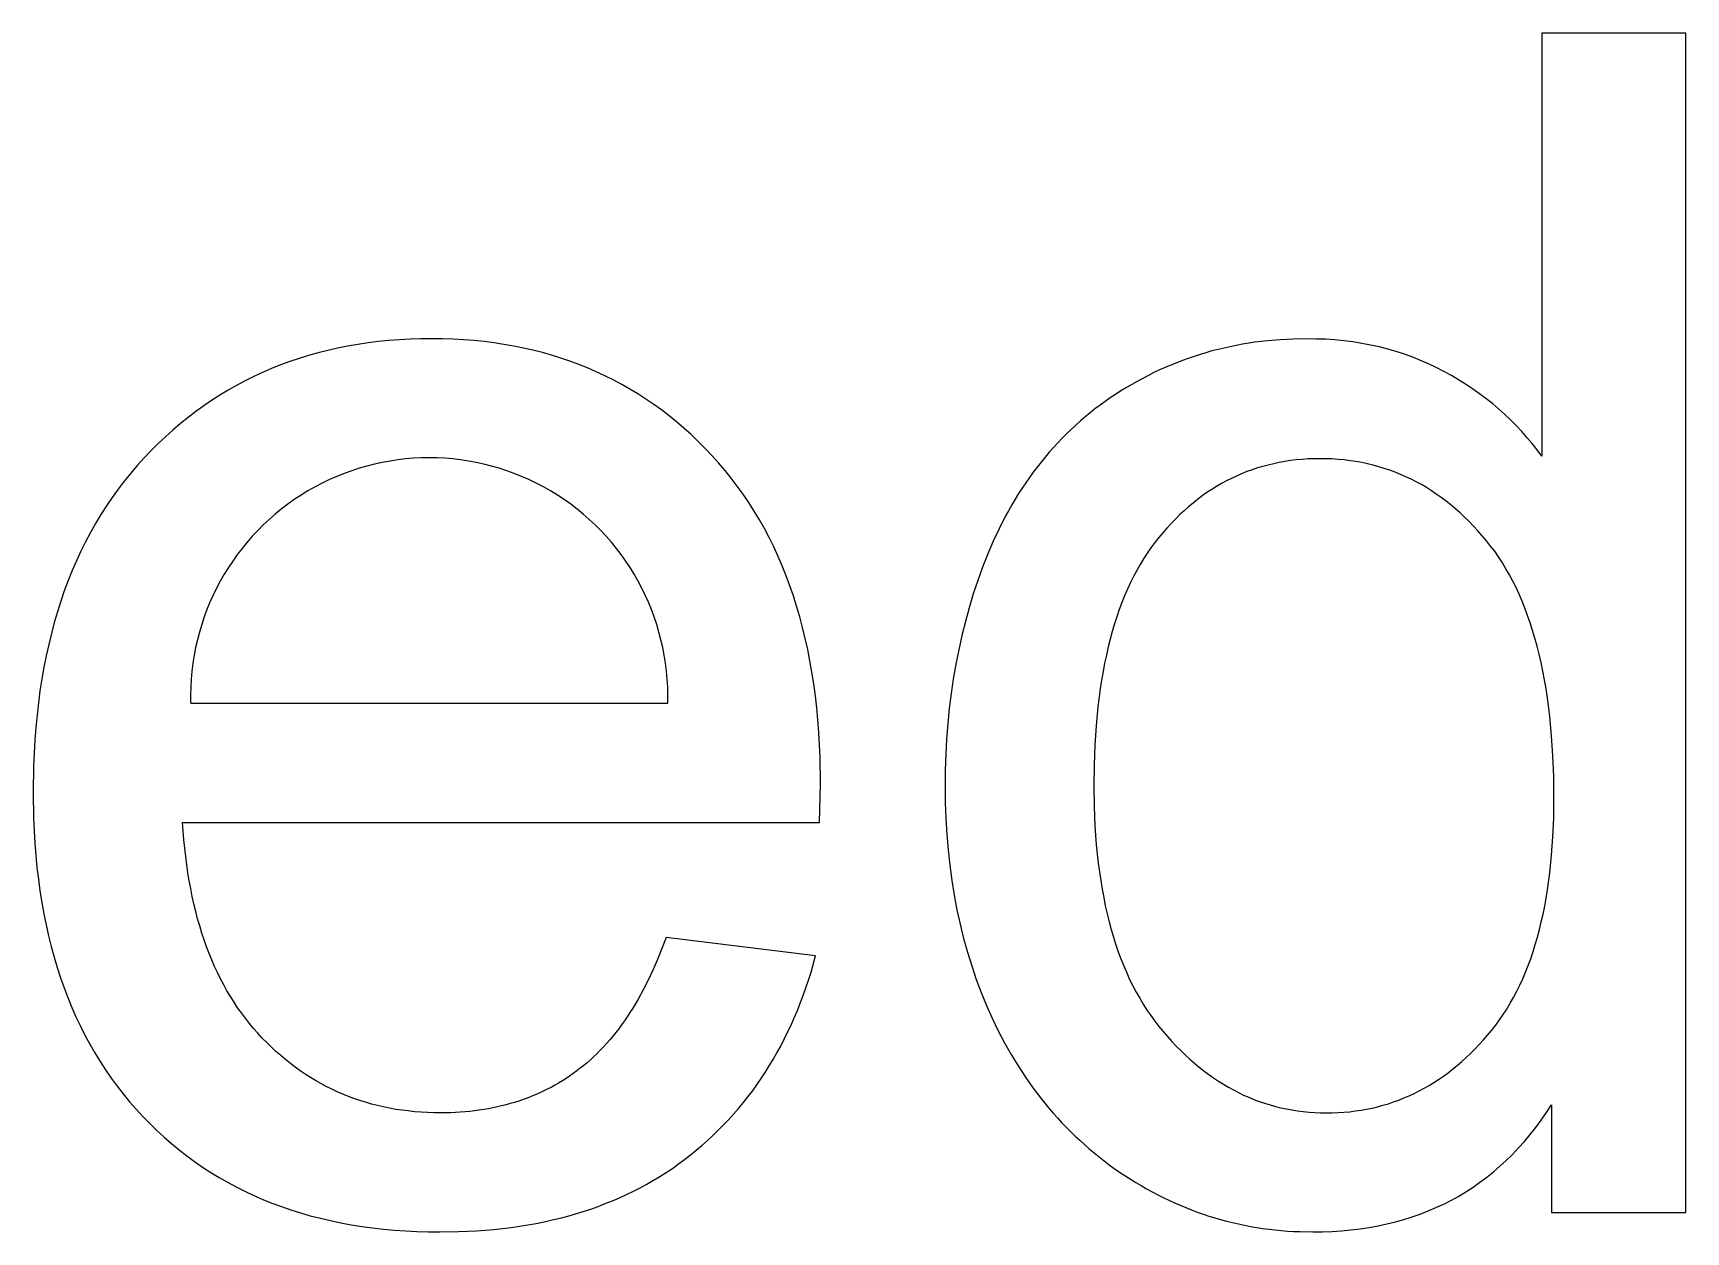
# Model space of a CAD drawing. Extents: x -87 to 75, y -128 to -16.
# Drawn here: x 30.82 to 42.03, y -128.13 to -120.01 of the extents above; entities that cross this region are included whole.
import ezdxf

# ---------------------------------------------------------------- set-up
doc = ezdxf.new("R2010")
doc.units = 0
doc.layers.add('MOSFET', color=7, linetype='CONTINUOUS')

msp = doc.modelspace()

# ---------------------------------------------------------------- linework, layer by layer
at = {"layer": 'MOSFET'}
for p, q in [((42.029, -120.005), (41.052, -120.005)), ((41.052, -120.005), (41.052, -122.874)), ((42.029, -128), (42.029, -120.005)), ((32.887, -122.142), (32.821, -122.157)), ((32.955, -122.128), (32.887, -122.142)), ((33.023, -122.116), (32.955, -122.128)), ((33.093, -122.106), (33.023, -122.116)), ((33.163, -122.097), (33.093, -122.106)), ((33.234, -122.09), (33.163, -122.097)), ((33.306, -122.085), (33.234, -122.09)), ((33.379, -122.081), (33.306, -122.085)), ((33.452, -122.078), (33.379, -122.081)), ((33.527, -122.078), (33.452, -122.078)), ((33.599, -122.078), (33.527, -122.078)), ((33.67, -122.081), (33.599, -122.078)), ((33.741, -122.085), (33.67, -122.081)), ((33.811, -122.09), (33.741, -122.085)), ((33.88, -122.097), (33.811, -122.09)), ((33.948, -122.106), (33.88, -122.097)), ((34.015, -122.116), (33.948, -122.106)), ((34.081, -122.127), (34.015, -122.116)), ((34.147, -122.14), (34.081, -122.127)), ((34.211, -122.155), (34.147, -122.14)), ((38.856, -122.15), (38.815, -122.16)), ((38.897, -122.14), (38.856, -122.15)), ((38.938, -122.131), (38.897, -122.14)), ((38.98, -122.122), (38.938, -122.131)), ((39.021, -122.114), (38.98, -122.122)), ((39.064, -122.107), (39.021, -122.114)), ((39.106, -122.101), (39.064, -122.107)), ((39.149, -122.096), (39.106, -122.101)), ((39.192, -122.091), (39.149, -122.096)), ((39.278, -122.084), (39.192, -122.091)), ((39.366, -122.079), (39.278, -122.084)), ((39.455, -122.078), (39.366, -122.079)), ((39.52, -122.079), (39.455, -122.078)), ((39.584, -122.081), (39.52, -122.079)), ((39.647, -122.085), (39.584, -122.081)), ((39.709, -122.092), (39.647, -122.085)), ((39.771, -122.099), (39.709, -122.092)), ((39.831, -122.109), (39.771, -122.099)), ((39.891, -122.12), (39.831, -122.109)), ((39.95, -122.133), (39.891, -122.12)), ((40.007, -122.148), (39.95, -122.133)), ((40.064, -122.164), (40.007, -122.148)), ((32.5, -122.255), (32.439, -122.279)), ((32.563, -122.232), (32.5, -122.255)), ((32.626, -122.211), (32.563, -122.232)), ((32.69, -122.191), (32.626, -122.211)), ((32.755, -122.173), (32.69, -122.191)), ((32.821, -122.157), (32.755, -122.173)), ((34.275, -122.171), (34.211, -122.155)), ((34.338, -122.189), (34.275, -122.171)), ((34.4, -122.208), (34.338, -122.189)), ((34.462, -122.229), (34.4, -122.208)), ((34.522, -122.251), (34.462, -122.229)), ((34.582, -122.275), (34.522, -122.251)), ((38.537, -122.256), (38.498, -122.272)), ((38.576, -122.24), (38.537, -122.256)), ((38.615, -122.225), (38.576, -122.24)), ((38.654, -122.21), (38.615, -122.225)), ((38.694, -122.197), (38.654, -122.21)), ((38.734, -122.184), (38.694, -122.197)), ((38.774, -122.172), (38.734, -122.184)), ((38.815, -122.16), (38.774, -122.172)), ((40.12, -122.182), (40.064, -122.164)), ((40.176, -122.202), (40.12, -122.182)), ((40.23, -122.224), (40.176, -122.202)), ((40.283, -122.247), (40.23, -122.224)), ((40.336, -122.272), (40.283, -122.247)), ((32.26, -122.362), (32.202, -122.393)), ((32.319, -122.333), (32.26, -122.362)), ((32.378, -122.305), (32.319, -122.333)), ((32.439, -122.279), (32.378, -122.305)), ((34.641, -122.301), (34.582, -122.275)), ((34.699, -122.328), (34.641, -122.301)), ((34.756, -122.356), (34.699, -122.328)), ((34.813, -122.387), (34.756, -122.356)), ((38.309, -122.366), (38.272, -122.387)), ((38.346, -122.346), (38.309, -122.366)), ((38.384, -122.326), (38.346, -122.346)), ((38.422, -122.307), (38.384, -122.326)), ((38.46, -122.289), (38.422, -122.307)), ((38.498, -122.272), (38.46, -122.289)), ((40.387, -122.299), (40.336, -122.272)), ((40.438, -122.327), (40.387, -122.299)), ((40.487, -122.356), (40.438, -122.327)), ((40.535, -122.386), (40.487, -122.356)), ((32.089, -122.459), (32.033, -122.495)), ((32.145, -122.425), (32.089, -122.459)), ((32.202, -122.393), (32.145, -122.425)), ((34.868, -122.418), (34.813, -122.387)), ((34.923, -122.451), (34.868, -122.418)), ((34.977, -122.486), (34.923, -122.451)), ((35.03, -122.522), (34.977, -122.486)), ((38.126, -122.478), (38.091, -122.502)), ((38.162, -122.454), (38.126, -122.478)), ((38.198, -122.431), (38.162, -122.454)), ((38.235, -122.408), (38.198, -122.431)), ((38.272, -122.387), (38.235, -122.408)), ((40.582, -122.417), (40.535, -122.386)), ((40.628, -122.45), (40.582, -122.417)), ((40.672, -122.483), (40.628, -122.45)), ((40.716, -122.517), (40.672, -122.483)), ((31.925, -122.57), (31.873, -122.611)), ((31.979, -122.532), (31.925, -122.57)), ((32.033, -122.495), (31.979, -122.532)), ((35.082, -122.56), (35.03, -122.522)), ((35.134, -122.6), (35.082, -122.56)), ((37.989, -122.58), (37.956, -122.607)), ((38.022, -122.553), (37.989, -122.58)), ((38.056, -122.527), (38.022, -122.553)), ((38.091, -122.502), (38.056, -122.527)), ((40.758, -122.553), (40.716, -122.517)), ((40.799, -122.589), (40.758, -122.553)), ((40.839, -122.627), (40.799, -122.589)), ((31.77, -122.696), (31.72, -122.741)), ((31.821, -122.652), (31.77, -122.696)), ((31.873, -122.611), (31.821, -122.652)), ((35.184, -122.641), (35.134, -122.6)), ((35.234, -122.683), (35.184, -122.641)), ((35.283, -122.727), (35.234, -122.683)), ((37.86, -122.692), (37.829, -122.721)), ((37.891, -122.663), (37.86, -122.692)), ((37.923, -122.634), (37.891, -122.663)), ((37.956, -122.607), (37.923, -122.634)), ((40.877, -122.665), (40.839, -122.627)), ((40.915, -122.705), (40.877, -122.665)), ((40.951, -122.746), (40.915, -122.705)), ((31.67, -122.787), (31.622, -122.835)), ((31.72, -122.741), (31.67, -122.787)), ((35.331, -122.773), (35.283, -122.727)), ((35.378, -122.82), (35.331, -122.773)), ((35.425, -122.868), (35.378, -122.82)), ((37.74, -122.814), (37.712, -122.846)), ((37.769, -122.783), (37.74, -122.814)), ((37.799, -122.752), (37.769, -122.783)), ((37.829, -122.721), (37.799, -122.752)), ((40.986, -122.787), (40.951, -122.746)), ((41.02, -122.83), (40.986, -122.787)), ((31.575, -122.885), (31.528, -122.936)), ((31.622, -122.835), (31.575, -122.885)), ((35.47, -122.918), (35.425, -122.868)), ((35.514, -122.97), (35.47, -122.918)), ((37.656, -122.913), (37.63, -122.947)), ((37.684, -122.879), (37.656, -122.913)), ((37.712, -122.846), (37.684, -122.879)), ((39.196, -122.933), (39.159, -122.942)), ((39.234, -122.924), (39.196, -122.933)), ((39.271, -122.916), (39.234, -122.924)), ((39.31, -122.909), (39.271, -122.916)), ((39.348, -122.903), (39.31, -122.909)), ((39.387, -122.899), (39.348, -122.903)), ((39.427, -122.895), (39.387, -122.899)), ((39.466, -122.892), (39.427, -122.895)), ((39.507, -122.891), (39.466, -122.892)), ((39.547, -122.89), (39.507, -122.891)), ((39.589, -122.891), (39.547, -122.89)), ((39.63, -122.892), (39.589, -122.891)), ((39.671, -122.895), (39.63, -122.892)), ((39.712, -122.899), (39.671, -122.895)), ((39.752, -122.904), (39.712, -122.899)), ((39.791, -122.91), (39.752, -122.904)), ((39.831, -122.917), (39.791, -122.91)), ((39.869, -122.925), (39.831, -122.917)), ((39.908, -122.934), (39.869, -122.925)), ((39.946, -122.945), (39.908, -122.934)), ((41.052, -122.874), (41.02, -122.83)), ((31.44, -123.042), (31.398, -123.097)), ((31.484, -122.988), (31.44, -123.042)), ((31.528, -122.936), (31.484, -122.988)), ((35.556, -123.022), (35.514, -122.97)), ((35.597, -123.076), (35.556, -123.022)), ((37.578, -123.017), (37.553, -123.053)), ((37.603, -122.982), (37.578, -123.017)), ((37.63, -122.947), (37.603, -122.982)), ((38.913, -123.041), (38.879, -123.059)), ((38.947, -123.024), (38.913, -123.041)), ((38.981, -123.008), (38.947, -123.024)), ((39.016, -122.993), (38.981, -123.008)), ((39.051, -122.978), (39.016, -122.993)), ((39.087, -122.965), (39.051, -122.978)), ((39.123, -122.953), (39.087, -122.965)), ((39.159, -122.942), (39.123, -122.953)), ((39.983, -122.956), (39.946, -122.945)), ((40.021, -122.968), (39.983, -122.956)), ((40.057, -122.982), (40.021, -122.968)), ((40.094, -122.997), (40.057, -122.982)), ((40.129, -123.012), (40.094, -122.997)), ((40.165, -123.029), (40.129, -123.012)), ((40.2, -123.047), (40.165, -123.029)), ((40.235, -123.066), (40.2, -123.047)), ((31.358, -123.153), (31.319, -123.21)), ((31.398, -123.097), (31.358, -123.153)), ((35.637, -123.131), (35.597, -123.076)), ((35.675, -123.188), (35.637, -123.131)), ((37.504, -123.127), (37.481, -123.165)), ((37.528, -123.09), (37.504, -123.127)), ((37.553, -123.053), (37.528, -123.09)), ((38.749, -123.143), (38.718, -123.166)), ((38.781, -123.12), (38.749, -123.143)), ((38.814, -123.099), (38.781, -123.12)), ((38.846, -123.079), (38.814, -123.099)), ((38.879, -123.059), (38.846, -123.079)), ((40.269, -123.086), (40.235, -123.066)), ((40.303, -123.108), (40.269, -123.086)), ((40.336, -123.13), (40.303, -123.108)), ((40.369, -123.153), (40.336, -123.13)), ((40.402, -123.178), (40.369, -123.153)), ((31.281, -123.269), (31.245, -123.329)), ((31.319, -123.21), (31.281, -123.269)), ((35.712, -123.245), (35.675, -123.188)), ((35.747, -123.304), (35.712, -123.245)), ((37.435, -123.243), (37.414, -123.283)), ((37.458, -123.204), (37.435, -123.243)), ((37.481, -123.165), (37.458, -123.204)), ((38.596, -123.271), (38.567, -123.299)), ((38.626, -123.243), (38.596, -123.271)), ((38.656, -123.216), (38.626, -123.243)), ((38.687, -123.191), (38.656, -123.216)), ((38.718, -123.166), (38.687, -123.191)), ((40.434, -123.203), (40.402, -123.178)), ((40.466, -123.23), (40.434, -123.203)), ((40.497, -123.257), (40.466, -123.23)), ((40.528, -123.286), (40.497, -123.257)), ((31.245, -123.329), (31.211, -123.391)), ((35.781, -123.364), (35.747, -123.304)), ((35.813, -123.425), (35.781, -123.364)), ((37.372, -123.365), (37.332, -123.449)), ((37.414, -123.283), (37.372, -123.365)), ((38.51, -123.36), (38.482, -123.392)), ((38.538, -123.329), (38.51, -123.36)), ((38.567, -123.299), (38.538, -123.329)), ((40.558, -123.316), (40.528, -123.286)), ((40.588, -123.347), (40.558, -123.316)), ((40.618, -123.379), (40.588, -123.347)), ((40.647, -123.412), (40.618, -123.379)), ((31.178, -123.453), (31.146, -123.517)), ((31.211, -123.391), (31.178, -123.453)), ((35.844, -123.488), (35.813, -123.425)), ((35.873, -123.552), (35.844, -123.488)), ((37.332, -123.449), (37.295, -123.536)), ((38.401, -123.494), (38.376, -123.53)), ((38.427, -123.459), (38.401, -123.494)), ((38.454, -123.425), (38.427, -123.459)), ((38.482, -123.392), (38.454, -123.425)), ((40.676, -123.446), (40.647, -123.412)), ((40.704, -123.482), (40.676, -123.446)), ((40.732, -123.518), (40.704, -123.482)), ((31.116, -123.582), (31.087, -123.649)), ((31.146, -123.517), (31.116, -123.582)), ((35.901, -123.617), (35.873, -123.552)), ((37.295, -123.536), (37.26, -123.625)), ((38.328, -123.607), (38.305, -123.647)), ((38.351, -123.568), (38.328, -123.607)), ((38.376, -123.53), (38.351, -123.568)), ((40.758, -123.556), (40.732, -123.518)), ((40.784, -123.595), (40.758, -123.556)), ((40.808, -123.636), (40.784, -123.595)), ((31.06, -123.716), (31.034, -123.785)), ((31.087, -123.649), (31.06, -123.716)), ((35.928, -123.683), (35.901, -123.617)), ((35.953, -123.751), (35.928, -123.683)), ((37.227, -123.716), (37.197, -123.807)), ((37.26, -123.625), (37.227, -123.716)), ((38.283, -123.688), (38.262, -123.73)), ((38.305, -123.647), (38.283, -123.688)), ((40.832, -123.677), (40.808, -123.636)), ((40.855, -123.72), (40.832, -123.677)), ((40.877, -123.764), (40.855, -123.72)), ((31.034, -123.785), (31.01, -123.855)), ((35.977, -123.82), (35.953, -123.751)), ((35.999, -123.89), (35.977, -123.82)), ((37.197, -123.807), (37.169, -123.9)), ((38.222, -123.819), (38.204, -123.865)), ((38.242, -123.774), (38.222, -123.819)), ((38.262, -123.73), (38.242, -123.774)), ((40.898, -123.809), (40.877, -123.764)), ((40.918, -123.856), (40.898, -123.809)), ((30.987, -123.927), (30.966, -124)), ((31.01, -123.855), (30.987, -123.927)), ((36.02, -123.962), (35.999, -123.89)), ((37.169, -123.9), (37.143, -123.994)), ((38.186, -123.912), (38.17, -123.961)), ((38.204, -123.865), (38.186, -123.912)), ((40.937, -123.904), (40.918, -123.856)), ((40.955, -123.953), (40.937, -123.904)), ((30.966, -124), (30.946, -124.074)), ((36.039, -124.034), (36.02, -123.962)), ((36.057, -124.108), (36.039, -124.034)), ((37.143, -123.994), (37.119, -124.089)), ((38.154, -124.01), (38.139, -124.061)), ((38.17, -123.961), (38.154, -124.01)), ((40.973, -124.003), (40.955, -123.953)), ((40.989, -124.054), (40.973, -124.003)), ((41.005, -124.107), (40.989, -124.054)), ((30.928, -124.149), (30.911, -124.226)), ((30.946, -124.074), (30.928, -124.149)), ((36.074, -124.183), (36.057, -124.108)), ((37.119, -124.089), (37.098, -124.185)), ((38.111, -124.166), (38.099, -124.221)), ((38.125, -124.113), (38.111, -124.166)), ((38.139, -124.061), (38.125, -124.113)), ((41.02, -124.161), (41.005, -124.107)), ((41.034, -124.216), (41.02, -124.161)), ((30.911, -124.226), (30.896, -124.304)), ((36.089, -124.26), (36.074, -124.183)), ((36.103, -124.338), (36.089, -124.26)), ((37.098, -124.185), (37.078, -124.283)), ((38.087, -124.277), (38.077, -124.333)), ((38.099, -124.221), (38.087, -124.277)), ((41.047, -124.272), (41.034, -124.216)), ((41.059, -124.33), (41.047, -124.272)), ((30.882, -124.383), (30.869, -124.464)), ((30.896, -124.304), (30.882, -124.383)), ((36.115, -124.416), (36.103, -124.338)), ((37.061, -124.382), (37.047, -124.482)), ((37.078, -124.283), (37.061, -124.382)), ((38.067, -124.391), (38.058, -124.451)), ((38.077, -124.333), (38.067, -124.391)), ((41.07, -124.389), (41.059, -124.33)), ((41.08, -124.449), (41.07, -124.389)), ((30.869, -124.464), (30.858, -124.545)), ((36.126, -124.497), (36.115, -124.416)), ((36.135, -124.578), (36.126, -124.497)), ((37.047, -124.482), (37.034, -124.584)), ((38.058, -124.451), (38.042, -124.573)), ((41.09, -124.51), (41.08, -124.449)), ((30.858, -124.545), (30.849, -124.628)), ((31.891, -124.548), (35.125, -124.548)), ((36.143, -124.661), (36.135, -124.578)), ((37.034, -124.584), (37.024, -124.686)), ((38.042, -124.573), (38.03, -124.7)), ((41.106, -124.637), (41.09, -124.51)), ((30.84, -124.713), (30.834, -124.798)), ((30.849, -124.628), (30.84, -124.713)), ((36.149, -124.745), (36.143, -124.661)), ((37.024, -124.686), (37.016, -124.79)), ((38.03, -124.7), (38.022, -124.832)), ((41.118, -124.768), (41.106, -124.637)), ((30.834, -124.798), (30.829, -124.885)), ((36.158, -124.917), (36.149, -124.745)), ((37.016, -124.79), (37.011, -124.895)), ((38.022, -124.832), (38.017, -124.968)), ((41.127, -124.904), (41.118, -124.768)), ((30.829, -124.885), (30.825, -124.973)), ((36.161, -125.093), (36.158, -124.917)), ((37.011, -124.895), (37.007, -125.002)), ((41.132, -125.045), (41.127, -124.904)), ((30.825, -124.973), (30.822, -125.153)), ((37.007, -125.002), (37.006, -125.11)), ((38.017, -124.968), (38.015, -125.11)), ((41.134, -125.192), (41.132, -125.045)), ((30.822, -125.153), (30.825, -125.327)), ((36.155, -125.355), (36.161, -125.093)), ((37.006, -125.11), (37.007, -125.22)), ((38.015, -125.11), (38.017, -125.247)), ((37.007, -125.22), (37.011, -125.329)), ((38.017, -125.247), (38.022, -125.379)), ((41.133, -125.324), (41.134, -125.192)), ((30.825, -125.327), (30.829, -125.413)), ((31.845, -125.473), (31.836, -125.355)), ((31.836, -125.355), (36.155, -125.355)), ((37.011, -125.329), (37.017, -125.436)), ((38.022, -125.379), (38.031, -125.507)), ((41.127, -125.453), (41.133, -125.324)), ((30.829, -125.413), (30.834, -125.497)), ((30.834, -125.497), (30.84, -125.579)), ((31.857, -125.587), (31.845, -125.473)), ((37.017, -125.436), (37.026, -125.541)), ((38.031, -125.507), (38.044, -125.631)), ((41.118, -125.577), (41.127, -125.453)), ((30.84, -125.579), (30.848, -125.661)), ((31.872, -125.697), (31.857, -125.587)), ((37.026, -125.541), (37.037, -125.645)), ((41.106, -125.697), (41.118, -125.577)), ((30.848, -125.661), (30.858, -125.741)), ((31.881, -125.751), (31.872, -125.697)), ((37.037, -125.645), (37.051, -125.748)), ((38.044, -125.631), (38.052, -125.691)), ((38.052, -125.691), (38.061, -125.75)), ((41.09, -125.812), (41.106, -125.697)), ((30.858, -125.741), (30.869, -125.82)), ((30.869, -125.82), (30.881, -125.898)), ((31.891, -125.804), (31.881, -125.751)), ((31.901, -125.857), (31.891, -125.804)), ((37.051, -125.748), (37.067, -125.848)), ((37.067, -125.848), (37.086, -125.948)), ((38.061, -125.75), (38.07, -125.808)), ((38.07, -125.808), (38.081, -125.865)), ((41.081, -125.868), (41.09, -125.812)), ((30.881, -125.898), (30.895, -125.975)), ((31.913, -125.908), (31.901, -125.857)), ((31.925, -125.958), (31.913, -125.908)), ((31.938, -126.008), (31.925, -125.958)), ((37.086, -125.948), (37.107, -126.045)), ((38.081, -125.865), (38.092, -125.921)), ((38.092, -125.921), (38.105, -125.976)), ((41.06, -125.977), (41.071, -125.924)), ((41.071, -125.924), (41.081, -125.868)), ((30.895, -125.975), (30.91, -126.05)), ((30.91, -126.05), (30.927, -126.124)), ((31.952, -126.057), (31.938, -126.008)), ((31.967, -126.105), (31.952, -126.057)), ((37.107, -126.045), (37.131, -126.141)), ((38.105, -125.976), (38.118, -126.029)), ((38.118, -126.029), (38.132, -126.082)), ((41.035, -126.082), (41.048, -126.03)), ((41.048, -126.03), (41.06, -125.977)), ((30.927, -126.124), (30.945, -126.197)), ((31.982, -126.152), (31.967, -126.105)), ((31.999, -126.198), (31.982, -126.152)), ((35.114, -126.135), (35.085, -126.211)), ((36.128, -126.26), (35.114, -126.135)), ((37.131, -126.141), (37.157, -126.235)), ((38.132, -126.082), (38.147, -126.133)), ((38.147, -126.133), (38.163, -126.184)), ((38.163, -126.184), (38.18, -126.233)), ((40.992, -126.231), (41.007, -126.183)), ((41.007, -126.183), (41.022, -126.133)), ((41.022, -126.133), (41.035, -126.082)), ((30.945, -126.197), (30.965, -126.269)), ((30.965, -126.269), (30.986, -126.339)), ((32.016, -126.243), (31.999, -126.198)), ((32.034, -126.287), (32.016, -126.243)), ((32.053, -126.331), (32.034, -126.287)), ((35.055, -126.285), (35.024, -126.356)), ((35.085, -126.211), (35.055, -126.285)), ((36.097, -126.37), (36.128, -126.26)), ((37.157, -126.235), (37.186, -126.328)), ((38.18, -126.233), (38.198, -126.281)), ((38.198, -126.281), (38.217, -126.328)), ((40.959, -126.325), (40.976, -126.279)), ((40.976, -126.279), (40.992, -126.231)), ((30.986, -126.339), (31.008, -126.408)), ((31.008, -126.408), (31.032, -126.476)), ((32.073, -126.373), (32.053, -126.331)), ((32.094, -126.415), (32.073, -126.373)), ((35.024, -126.356), (34.992, -126.425)), ((36.08, -126.424), (36.097, -126.37)), ((37.186, -126.328), (37.217, -126.419)), ((38.217, -126.328), (38.237, -126.374)), ((38.237, -126.374), (38.257, -126.419)), ((40.922, -126.415), (40.941, -126.37)), ((40.941, -126.37), (40.959, -126.325)), ((31.032, -126.476), (31.058, -126.543)), ((32.115, -126.456), (32.094, -126.415)), ((32.137, -126.496), (32.115, -126.456)), ((32.161, -126.535), (32.137, -126.496)), ((34.959, -126.49), (34.924, -126.554)), ((34.992, -126.425), (34.959, -126.49)), ((36.043, -126.528), (36.062, -126.476)), ((36.062, -126.476), (36.08, -126.424)), ((37.217, -126.419), (37.25, -126.509)), ((37.25, -126.509), (37.287, -126.597)), ((38.257, -126.419), (38.279, -126.463)), ((38.279, -126.463), (38.301, -126.505)), ((38.301, -126.505), (38.325, -126.547)), ((40.86, -126.541), (40.881, -126.5)), ((40.881, -126.5), (40.902, -126.458)), ((40.902, -126.458), (40.922, -126.415)), ((31.058, -126.543), (31.085, -126.609)), ((31.085, -126.609), (31.113, -126.673)), ((32.185, -126.573), (32.161, -126.535)), ((32.209, -126.611), (32.185, -126.573)), ((32.235, -126.647), (32.209, -126.611)), ((34.888, -126.614), (34.869, -126.644)), ((34.924, -126.554), (34.888, -126.614)), ((35.983, -126.68), (36.004, -126.63)), ((36.004, -126.63), (36.024, -126.58)), ((36.024, -126.58), (36.043, -126.528)), ((37.287, -126.597), (37.325, -126.683)), ((38.325, -126.547), (38.349, -126.587)), ((38.349, -126.587), (38.374, -126.627)), ((38.374, -126.627), (38.4, -126.665)), ((40.79, -126.657), (40.814, -126.62)), ((40.814, -126.62), (40.837, -126.581)), ((40.837, -126.581), (40.86, -126.541)), ((31.113, -126.673), (31.143, -126.736)), ((31.143, -126.736), (31.174, -126.798)), ((32.262, -126.683), (32.235, -126.647)), ((32.289, -126.718), (32.262, -126.683)), ((32.317, -126.751), (32.289, -126.718)), ((34.812, -126.727), (34.793, -126.754)), ((34.832, -126.7), (34.812, -126.727)), ((34.851, -126.672), (34.832, -126.7)), ((34.869, -126.644), (34.851, -126.672)), ((35.938, -126.777), (35.961, -126.729)), ((35.961, -126.729), (35.983, -126.68)), ((37.325, -126.683), (37.366, -126.767)), ((38.4, -126.665), (38.427, -126.702)), ((38.427, -126.702), (38.455, -126.738)), ((38.455, -126.738), (38.484, -126.773)), ((40.712, -126.764), (40.739, -126.73)), ((40.739, -126.73), (40.765, -126.694)), ((40.765, -126.694), (40.79, -126.657)), ((31.174, -126.798), (31.207, -126.858)), ((32.346, -126.784), (32.317, -126.751)), ((32.376, -126.817), (32.346, -126.784)), ((32.407, -126.848), (32.376, -126.817)), ((32.438, -126.878), (32.407, -126.848)), ((34.711, -126.854), (34.69, -126.877)), ((34.732, -126.83), (34.711, -126.854)), ((34.752, -126.805), (34.732, -126.83)), ((34.773, -126.78), (34.752, -126.805)), ((34.793, -126.754), (34.773, -126.78)), ((35.891, -126.871), (35.915, -126.824)), ((35.915, -126.824), (35.938, -126.777)), ((37.366, -126.767), (37.409, -126.849)), ((37.409, -126.849), (37.454, -126.929)), ((38.484, -126.773), (38.513, -126.807)), ((38.513, -126.807), (38.543, -126.84)), ((38.543, -126.84), (38.573, -126.871)), ((40.627, -126.861), (40.656, -126.83)), ((40.656, -126.83), (40.684, -126.798)), ((40.684, -126.798), (40.712, -126.764)), ((31.207, -126.858), (31.241, -126.918)), ((31.241, -126.918), (31.276, -126.976)), ((32.469, -126.907), (32.438, -126.878)), ((32.501, -126.935), (32.469, -126.907)), ((32.534, -126.963), (32.501, -126.935)), ((32.567, -126.989), (32.534, -126.963)), ((34.601, -126.964), (34.579, -126.984)), ((34.624, -126.943), (34.601, -126.964)), ((34.646, -126.922), (34.624, -126.943)), ((34.668, -126.9), (34.646, -126.922)), ((34.69, -126.877), (34.668, -126.9)), ((35.813, -127.006), (35.84, -126.962)), ((35.84, -126.962), (35.866, -126.917)), ((35.866, -126.917), (35.891, -126.871)), ((37.454, -126.929), (37.501, -127.006)), ((38.573, -126.871), (38.604, -126.902)), ((38.604, -126.902), (38.635, -126.932)), ((38.635, -126.932), (38.666, -126.96)), ((38.666, -126.96), (38.697, -126.988)), ((40.509, -126.976), (40.539, -126.949)), ((40.539, -126.949), (40.569, -126.921)), ((40.569, -126.921), (40.598, -126.892)), ((40.598, -126.892), (40.627, -126.861)), ((31.276, -126.976), (31.313, -127.033)), ((31.313, -127.033), (31.352, -127.088)), ((32.6, -127.014), (32.567, -126.989)), ((32.634, -127.039), (32.6, -127.014)), ((32.668, -127.062), (32.634, -127.039)), ((32.703, -127.084), (32.668, -127.062)), ((34.46, -127.075), (34.436, -127.091)), ((34.485, -127.058), (34.46, -127.075)), ((34.509, -127.04), (34.485, -127.058)), ((34.532, -127.022), (34.509, -127.04)), ((34.556, -127.003), (34.532, -127.022)), ((34.579, -126.984), (34.556, -127.003)), ((35.758, -127.092), (35.786, -127.05)), ((35.786, -127.05), (35.813, -127.006)), ((37.501, -127.006), (37.55, -127.081)), ((37.55, -127.081), (37.601, -127.154)), ((38.697, -126.988), (38.729, -127.014)), ((38.729, -127.014), (38.761, -127.039)), ((38.761, -127.039), (38.794, -127.063)), ((38.794, -127.063), (38.826, -127.087)), ((40.352, -127.097), (40.384, -127.075)), ((40.384, -127.075), (40.416, -127.052)), ((40.416, -127.052), (40.447, -127.028)), ((40.447, -127.028), (40.478, -127.003)), ((40.478, -127.003), (40.509, -126.976)), ((31.352, -127.088), (31.392, -127.143)), ((31.392, -127.143), (31.433, -127.196)), ((32.738, -127.105), (32.703, -127.084)), ((32.774, -127.126), (32.738, -127.105)), ((32.81, -127.145), (32.774, -127.126)), ((32.847, -127.163), (32.81, -127.145)), ((32.884, -127.181), (32.847, -127.163)), ((32.922, -127.197), (32.884, -127.181)), ((34.254, -127.19), (34.227, -127.202)), ((34.281, -127.177), (34.254, -127.19)), ((34.308, -127.164), (34.281, -127.177)), ((34.334, -127.151), (34.308, -127.164)), ((34.36, -127.137), (34.334, -127.151)), ((34.385, -127.122), (34.36, -127.137)), ((34.411, -127.107), (34.385, -127.122)), ((34.436, -127.091), (34.411, -127.107)), ((35.668, -127.216), (35.699, -127.176)), ((35.699, -127.176), (35.729, -127.134)), ((35.729, -127.134), (35.758, -127.092)), ((37.601, -127.154), (37.654, -127.224)), ((38.826, -127.087), (38.859, -127.109)), ((38.859, -127.109), (38.893, -127.13)), ((38.893, -127.13), (38.927, -127.15)), ((38.927, -127.15), (38.961, -127.168)), ((38.961, -127.168), (38.995, -127.186)), ((38.995, -127.186), (39.03, -127.203)), ((40.152, -127.208), (40.186, -127.192)), ((40.186, -127.192), (40.22, -127.175)), ((40.22, -127.175), (40.254, -127.157)), ((40.254, -127.157), (40.287, -127.138)), ((40.287, -127.138), (40.32, -127.118)), ((40.32, -127.118), (40.352, -127.097)), ((31.433, -127.196), (31.476, -127.248)), ((31.476, -127.248), (31.521, -127.299)), ((31.521, -127.299), (31.566, -127.348)), ((32.96, -127.212), (32.922, -127.197)), ((32.998, -127.227), (32.96, -127.212)), ((33.037, -127.24), (32.998, -127.227)), ((33.077, -127.252), (33.037, -127.24)), ((33.117, -127.264), (33.077, -127.252)), ((33.157, -127.274), (33.117, -127.264)), ((33.198, -127.284), (33.157, -127.274)), ((33.239, -127.292), (33.198, -127.284)), ((33.281, -127.3), (33.239, -127.292)), ((33.323, -127.306), (33.281, -127.3)), ((33.366, -127.311), (33.323, -127.306)), ((33.847, -127.306), (33.816, -127.31)), ((33.878, -127.301), (33.847, -127.306)), ((33.909, -127.296), (33.878, -127.301)), ((33.939, -127.29), (33.909, -127.296)), ((33.97, -127.284), (33.939, -127.29)), ((33.999, -127.277), (33.97, -127.284)), ((34.029, -127.27), (33.999, -127.277)), ((34.058, -127.261), (34.029, -127.27)), ((34.087, -127.253), (34.058, -127.261)), ((34.116, -127.244), (34.087, -127.253)), ((34.144, -127.234), (34.116, -127.244)), ((34.172, -127.224), (34.144, -127.234)), ((34.2, -127.213), (34.172, -127.224)), ((34.227, -127.202), (34.2, -127.213)), ((35.572, -127.333), (35.605, -127.294)), ((35.605, -127.294), (35.637, -127.256)), ((35.637, -127.256), (35.668, -127.216)), ((37.654, -127.224), (37.682, -127.258)), ((37.682, -127.258), (37.71, -127.292)), ((37.71, -127.292), (37.738, -127.325)), ((39.03, -127.203), (39.065, -127.218)), ((39.065, -127.218), (39.1, -127.233)), ((39.1, -127.233), (39.136, -127.246)), ((39.136, -127.246), (39.172, -127.259)), ((39.172, -127.259), (39.209, -127.27)), ((39.209, -127.27), (39.245, -127.28)), ((39.245, -127.28), (39.283, -127.289)), ((39.283, -127.289), (39.32, -127.297)), ((39.32, -127.297), (39.358, -127.304)), ((39.358, -127.304), (39.396, -127.31)), ((39.787, -127.311), (39.826, -127.305)), ((39.826, -127.305), (39.863, -127.299)), ((39.863, -127.299), (39.901, -127.291)), ((39.901, -127.291), (39.938, -127.282)), ((39.938, -127.282), (39.974, -127.272)), ((39.974, -127.272), (40.011, -127.262)), ((40.011, -127.262), (40.046, -127.25)), ((40.046, -127.25), (40.082, -127.237)), ((40.082, -127.237), (40.117, -127.223)), ((40.117, -127.223), (40.152, -127.208)), ((41.083, -127.322), (41.118, -127.269)), ((41.118, -127.269), (41.118, -128)), ((31.566, -127.348), (31.613, -127.396)), ((31.613, -127.396), (31.662, -127.443)), ((33.409, -127.316), (33.366, -127.311)), ((33.453, -127.319), (33.409, -127.316)), ((33.497, -127.322), (33.453, -127.319)), ((33.542, -127.323), (33.497, -127.322)), ((33.587, -127.324), (33.542, -127.323)), ((33.654, -127.323), (33.587, -127.324)), ((33.719, -127.319), (33.654, -127.323)), ((33.752, -127.317), (33.719, -127.319)), ((33.784, -127.314), (33.752, -127.317)), ((33.816, -127.31), (33.784, -127.314)), ((35.468, -127.442), (35.504, -127.406)), ((35.504, -127.406), (35.538, -127.37)), ((35.538, -127.37), (35.572, -127.333)), ((37.738, -127.325), (37.767, -127.357)), ((37.767, -127.357), (37.796, -127.389)), ((37.796, -127.389), (37.826, -127.42)), ((39.396, -127.31), (39.434, -127.315)), ((39.434, -127.315), (39.473, -127.319)), ((39.473, -127.319), (39.512, -127.322)), ((39.512, -127.322), (39.551, -127.323)), ((39.551, -127.323), (39.591, -127.324)), ((39.591, -127.324), (39.631, -127.323)), ((39.631, -127.323), (39.671, -127.322)), ((39.671, -127.322), (39.71, -127.319)), ((39.71, -127.319), (39.749, -127.316)), ((39.749, -127.316), (39.787, -127.311)), ((41.01, -127.423), (41.047, -127.374)), ((41.047, -127.374), (41.083, -127.322)), ((31.662, -127.443), (31.711, -127.488)), ((31.711, -127.488), (31.761, -127.532)), ((35.357, -127.545), (35.395, -127.511)), ((35.395, -127.511), (35.432, -127.477)), ((35.432, -127.477), (35.468, -127.442)), ((37.826, -127.42), (37.857, -127.451)), ((37.857, -127.451), (37.888, -127.481)), ((37.888, -127.481), (37.919, -127.51)), ((37.919, -127.51), (37.951, -127.539)), ((40.893, -127.562), (40.933, -127.517)), ((40.933, -127.517), (40.972, -127.471)), ((40.972, -127.471), (41.01, -127.423)), ((31.761, -127.532), (31.812, -127.574)), ((31.812, -127.574), (31.864, -127.614)), ((31.864, -127.614), (31.917, -127.653)), ((35.198, -127.67), (35.239, -127.64)), ((35.239, -127.64), (35.279, -127.609)), ((35.279, -127.609), (35.319, -127.577)), ((35.319, -127.577), (35.357, -127.545)), ((37.951, -127.539), (37.983, -127.568)), ((37.983, -127.568), (38.016, -127.595)), ((38.016, -127.595), (38.05, -127.622)), ((38.05, -127.622), (38.084, -127.649)), ((40.81, -127.646), (40.852, -127.605)), ((40.852, -127.605), (40.893, -127.562)), ((31.917, -127.653), (31.972, -127.691)), ((31.972, -127.691), (32.027, -127.727)), ((32.027, -127.727), (32.083, -127.761)), ((35.071, -127.755), (35.114, -127.728)), ((35.114, -127.728), (35.157, -127.7)), ((35.157, -127.7), (35.198, -127.67)), ((38.084, -127.649), (38.118, -127.675)), ((38.118, -127.675), (38.153, -127.7)), ((38.153, -127.7), (38.189, -127.725)), ((38.189, -127.725), (38.225, -127.749)), ((38.225, -127.749), (38.298, -127.795)), ((40.678, -127.76), (40.723, -127.724)), ((40.723, -127.724), (40.767, -127.686)), ((40.767, -127.686), (40.81, -127.646)), ((32.083, -127.761), (32.14, -127.794)), ((32.14, -127.794), (32.199, -127.825)), ((32.199, -127.825), (32.258, -127.855)), ((32.258, -127.855), (32.319, -127.883)), ((34.846, -127.877), (34.892, -127.855)), ((34.892, -127.855), (34.938, -127.831)), ((34.938, -127.831), (34.983, -127.807)), ((34.983, -127.807), (35.028, -127.781)), ((35.028, -127.781), (35.071, -127.755)), ((38.298, -127.795), (38.335, -127.817)), ((38.335, -127.817), (38.372, -127.839)), ((38.372, -127.839), (38.409, -127.859)), ((38.409, -127.859), (38.447, -127.879)), ((40.488, -127.888), (40.537, -127.858)), ((40.537, -127.858), (40.585, -127.827)), ((40.585, -127.827), (40.632, -127.794)), ((40.632, -127.794), (40.678, -127.76)), ((32.319, -127.883), (32.38, -127.91)), ((32.38, -127.91), (32.442, -127.935)), ((32.442, -127.935), (32.506, -127.959)), ((32.506, -127.959), (32.57, -127.981)), ((34.552, -127.992), (34.603, -127.976)), ((34.603, -127.976), (34.653, -127.958)), ((34.653, -127.958), (34.702, -127.939)), ((34.702, -127.939), (34.751, -127.92)), ((34.751, -127.92), (34.799, -127.899)), ((34.799, -127.899), (34.846, -127.877)), ((38.447, -127.879), (38.484, -127.898)), ((38.484, -127.898), (38.522, -127.916)), ((38.522, -127.916), (38.56, -127.934)), ((38.56, -127.934), (38.599, -127.95)), ((38.599, -127.95), (38.637, -127.966)), ((38.637, -127.966), (38.676, -127.982)), ((40.281, -127.989), (40.334, -127.966)), ((40.334, -127.966), (40.387, -127.942)), ((40.387, -127.942), (40.438, -127.915)), ((40.438, -127.915), (40.488, -127.888)), ((32.57, -127.981), (32.636, -128.002)), ((32.636, -128.002), (32.702, -128.021)), ((32.702, -128.021), (32.77, -128.038)), ((32.77, -128.038), (32.839, -128.054)), ((32.839, -128.054), (32.908, -128.069)), ((32.908, -128.069), (32.979, -128.082)), ((32.979, -128.082), (33.051, -128.093)), ((34.12, -128.092), (34.177, -128.083)), ((34.177, -128.083), (34.233, -128.073)), ((34.233, -128.073), (34.287, -128.062)), ((34.287, -128.062), (34.342, -128.05)), ((34.342, -128.05), (34.395, -128.037)), ((34.395, -128.037), (34.448, -128.023)), ((34.448, -128.023), (34.5, -128.008)), ((34.5, -128.008), (34.552, -127.992)), ((38.676, -127.982), (38.715, -127.996)), ((38.715, -127.996), (38.755, -128.01)), ((38.755, -128.01), (38.794, -128.023)), ((38.794, -128.023), (38.834, -128.035)), ((38.834, -128.035), (38.874, -128.047)), ((38.874, -128.047), (38.914, -128.058)), ((38.914, -128.058), (38.954, -128.068)), ((38.954, -128.068), (38.995, -128.077)), ((38.995, -128.077), (39.035, -128.086)), ((39.035, -128.086), (39.076, -128.094)), ((39.881, -128.101), (39.941, -128.09)), ((39.941, -128.09), (40, -128.077)), ((40, -128.077), (40.059, -128.063)), ((40.059, -128.063), (40.116, -128.047)), ((40.116, -128.047), (40.172, -128.029)), ((40.172, -128.029), (40.227, -128.01)), ((40.227, -128.01), (40.281, -127.989)), ((41.118, -128), (42.029, -128)), ((33.051, -128.093), (33.123, -128.103)), ((33.123, -128.103), (33.197, -128.112)), ((33.197, -128.112), (33.272, -128.119)), ((33.272, -128.119), (33.348, -128.124)), ((33.348, -128.124), (33.425, -128.128)), ((33.425, -128.128), (33.503, -128.13)), ((33.503, -128.13), (33.581, -128.131)), ((33.581, -128.131), (33.706, -128.129)), ((33.706, -128.129), (33.828, -128.123)), ((33.828, -128.123), (33.947, -128.114)), ((33.947, -128.114), (34.006, -128.107)), ((34.006, -128.107), (34.063, -128.1)), ((34.063, -128.1), (34.12, -128.092)), ((39.076, -128.094), (39.118, -128.101)), ((39.118, -128.101), (39.159, -128.107)), ((39.159, -128.107), (39.201, -128.113)), ((39.201, -128.113), (39.243, -128.117)), ((39.243, -128.117), (39.285, -128.122)), ((39.285, -128.122), (39.327, -128.125)), ((39.327, -128.125), (39.369, -128.128)), ((39.369, -128.128), (39.412, -128.129)), ((39.412, -128.129), (39.498, -128.131)), ((39.498, -128.131), (39.565, -128.13)), ((39.565, -128.13), (39.63, -128.128)), ((39.63, -128.128), (39.694, -128.123)), ((39.694, -128.123), (39.757, -128.117)), ((39.757, -128.117), (39.82, -128.11)), ((39.82, -128.11), (39.881, -128.101))]:
    msp.add_line(p, q, dxfattribs=at)
msp.add_arc((33.508, -124.502), 1.618, 358.3712, 181.6288, dxfattribs=at)

doc.saveas('drawing.dxf')
